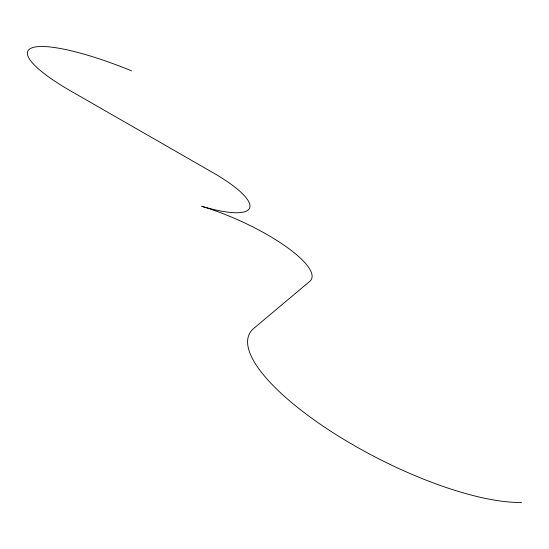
<?xml version="1.0" encoding="UTF-8"?>
<svg xmlns="http://www.w3.org/2000/svg" width="549" height="549" viewBox="0 0 549 549"><rect width="100%" height="100%" fill="white"/><g stroke="black" fill="none" stroke-linecap="round" stroke-linejoin="round"><path stroke-width="0.82" d="M131.561 70.848A110.575 22.742 23.1 0 0 32.453 47.674A110.575 22.742 23.1 0 0 70.842 91.038L213.108 172.75A81.376 19.592 23.6 0 1 249.713 207.755A81.376 19.592 23.6 0 1 201.696 206.287A89.37 23.628 24.3 0 1 284.842 245.767A89.37 23.628 24.3 0 1 309.636 281.459L253.762 328.419A171.075 52.436 27.1 0 0 330.23 430.876A171.075 52.436 27.1 0 0 521.55 502.5"/></g></svg>
